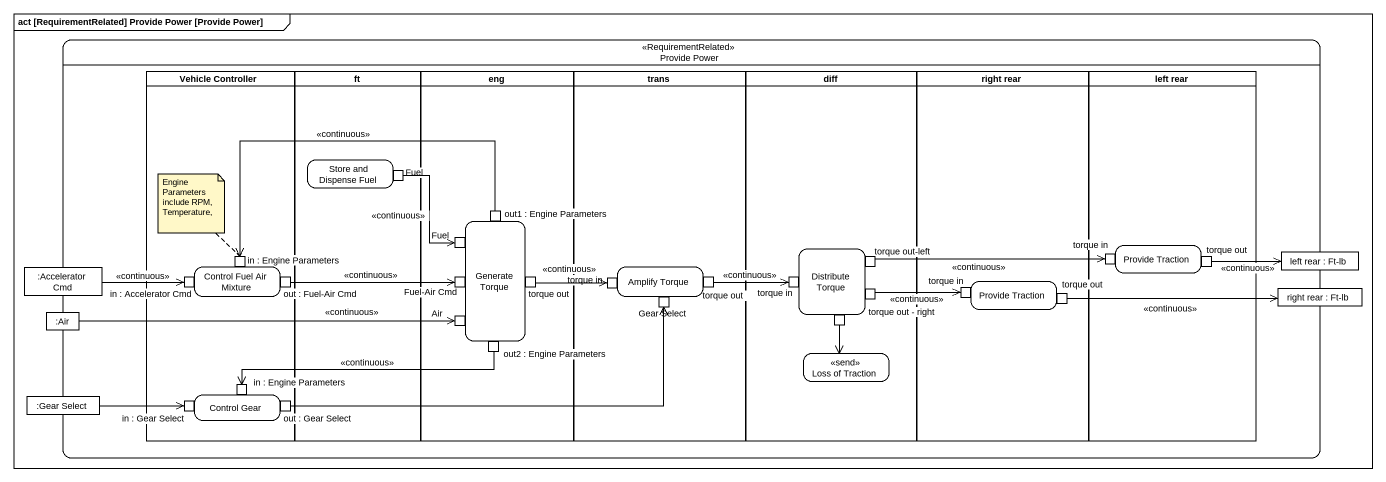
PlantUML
@startuml
mainframe act [RequirementRelated] Provide Power [Provide Power]
hide empty description
state "Provide Power" as Provide_Power <<RequirementRelated>> {
  state "Vehicle Controller" as Vehicle_Controller <<partition>> {
    state "Control Fuel Air Mixture" as Control_Fuel_Air_Mixture #FFFFFF {
      state "in : Accelerator Cmd" as in_Accelerator_Cmd <<inputPin>> #FFFFFF
      state "in : Engine Parameters" as in_Engine_Parameters <<inputPin>> #FFFFFF
      state "out : Fuel-Air Cmd" as out_Fuel_Air_Cmd <<outputPin>> #FFFFFF
    }
    state "Control Gear" as Control_Gear #FFFFFF {
      state "in : Gear Select" as in_Gear_Select <<inputPin>> #FFFFFF
      state "in : Engine Parameters" as in_Engine_Parameters_2 <<inputPin>> #FFFFFF
      state "out : Gear Select" as out_Gear_Select <<outputPin>> #FFFFFF
    }
  }
  state ft <<partition>> {
    state "Store and Dispense Fuel" as Store_and_Dispense_Fuel #FFFFFF {
      state Fuel <<outputPin>> #FFFFFF
    }
  }
  state eng <<partition>> {
    state "Generate Torque" as Generate_Torque #FFFFFF {
      state "Fuel" as Fuel_2 <<inputPin>> #FFFFFF
      state "out1 : Engine Parameters" as out1_Engine_Parameters <<outputPin>> #FFFFFF
      state "Fuel-Air Cmd" as Fuel_Air_Cmd <<inputPin>> #FFFFFF
      state "torque out" as torque_out <<outputPin>> #FFFFFF
      state "Air" as Air_2 <<inputPin>> #FFFFFF
      state "out2 : Engine Parameters" as out2_Engine_Parameters <<outputPin>> #FFFFFF
    }
  }
  state trans <<partition>> {
    state "Amplify Torque" as Amplify_Torque #FFFFFF {
      state "torque in" as torque_in <<inputPin>> #FFFFFF
      state "torque out" as torque_out_2 <<outputPin>> #FFFFFF
      state "Gear Select" as Gear_Select <<inputPin>> #FFFFFF
    }
  }
  state diff <<partition>> {
    state "Distribute Torque" as Distribute_Torque #FFFFFF {
      state "torque in" as torque_in_2 <<inputPin>> #FFFFFF
      state "torque out-left" as torque_out_left <<outputPin>> #FFFFFF
      state pin1 <<outputPin>> #FFFFFF
      state "torque out - right" as torque_out_right <<outputPin>> #FFFFFF
    }
    state "Loss of Traction" as Loss_of_Traction <<send>> #FFFFFF
  }
  state "right rear" as right_rear <<partition>> {
    state "Provide Traction" as Provide_Traction_2 #FFFFFF {
      state "torque in" as torque_in_4 <<inputPin>> #FFFFFF
      state "torque out" as torque_out_4 <<outputPin>> #FFFFFF
    }
  }
  state "left rear" as left_rear <<partition>> {
    state "Provide Traction" as Provide_Traction #FFFFFF {
      state "torque in" as torque_in_3 <<inputPin>> #FFFFFF
      state "torque out" as torque_out_3 <<outputPin>> #FFFFFF
    }
  }
  state ":Accelerator Cmd" as Accelerator_Cmd <<object>> #FFFFFF
  state "left rear : Ft-lb" as left_rear_2 <<object>> #FFFFFF
  state ":Air" as Air <<object>> #FFFFFF
  state "right rear : Ft-lb" as right_rear_2 <<object>> #FFFFFF
  state ":Gear Select" as Gear_Select_2 <<object>> #FFFFFF
}
Fuel --> Fuel_2 : <<continuous>>
out1_Engine_Parameters -left-> in_Engine_Parameters : <<continuous>>
Accelerator_Cmd -right-> in_Accelerator_Cmd : <<continuous>>
out_Fuel_Air_Cmd -right-> Fuel_Air_Cmd : <<continuous>>
torque_out -right-> torque_in : <<continuous>>
torque_out_2 -right-> torque_in_2 : <<continuous>>
torque_out_left -right-> torque_in_3 : <<continuous>>
torque_out_3 -right-> left_rear_2 : <<continuous>>
Air -right-> Air_2 : <<continuous>>
pin1 --> Loss_of_Traction
torque_out_right -right-> torque_in_4 : <<continuous>>
torque_out_4 -right-> right_rear_2 : <<continuous>>
out2_Engine_Parameters -left-> in_Engine_Parameters_2 : <<continuous>>
Gear_Select_2 -right-> in_Gear_Select
out_Gear_Select -right-> Gear_Select
note top of in_Engine_Parameters : Engine Parameters include RPM, Temperature,
@enduml
